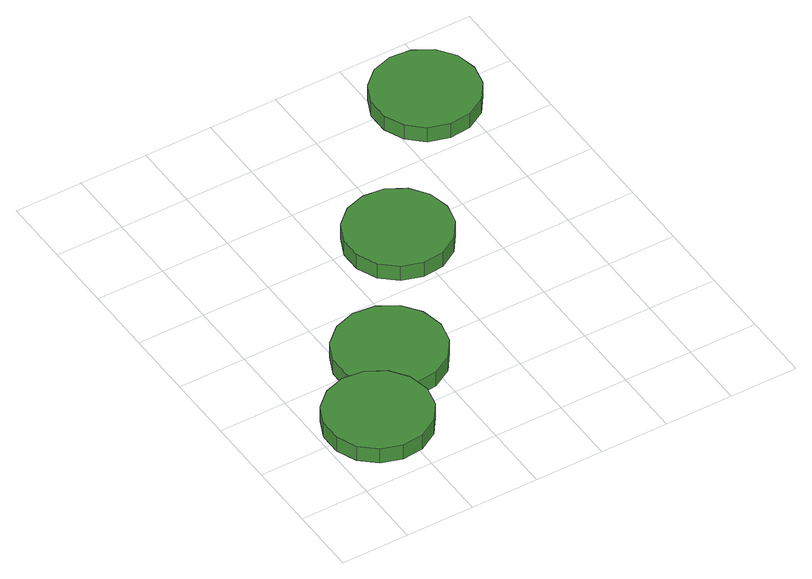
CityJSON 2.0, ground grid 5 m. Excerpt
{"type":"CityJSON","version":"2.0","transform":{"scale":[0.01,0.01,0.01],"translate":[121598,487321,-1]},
"CityObjects":{
"tree1":{"type":"SolitaryVegetationObject","attributes":{"function":"something"},"geometry":[{"type":"MultiSurface","lod":"1","boundaries":[[[0,1,2,3,4,5,6,7,8,9,10,11,12,13,14]],[[15,16,17,18,19,20,21,22,23,24,25,26,27,28,29]],[[0,29,28,1]],[[1,28,27,2]],[[2,27,26,3]],[[3,26,25,4]],[[4,25,24,5]],[[5,24,23,6]],[[6,23,22,7]],[[7,22,21,8]],[[8,21,20,9]],[[9,20,19,10]],[[10,19,18,11]],[[11,18,17,12]],[[12,17,16,13]],[[13,16,15,14]],[[14,15,29,0]]]}]},
"tree2":{"type":"SolitaryVegetationObject","attributes":{"function":"something"},"geometry":[{"type":"MultiSurface","lod":"1","boundaries":[[[30,31,32,33,34,35,36,37,38,39,40,41,42,43,44]],[[45,46,47,48,49,50,51,52,53,54,55,56,57,58,59]],[[30,59,58,31]],[[31,58,57,32]],[[32,57,56,33]],[[33,56,55,34]],[[34,55,54,35]],[[35,54,53,36]],[[36,53,52,37]],[[37,52,51,38]],[[38,51,50,39]],[[39,50,49,40]],[[40,49,48,41]],[[41,48,47,42]],[[42,47,46,43]],[[43,46,45,44]],[[44,45,59,30]]]}]},
"tree3":{"type":"SolitaryVegetationObject","attributes":{"function":"something"},"geometry":[{"type":"MultiSurface","lod":"1","boundaries":[[[60,61,62,63,64,65,66,67,68,69,70,71,72,73,74]],[[75,76,77,78,79,80,81,82,83,84,85,86,87,88,89]],[[60,89,88,61]],[[61,88,87,62]],[[62,87,86,63]],[[63,86,85,64]],[[64,85,84,65]],[[65,84,83,66]],[[66,83,82,67]],[[67,82,81,68]],[[68,81,80,69]],[[69,80,79,70]],[[70,79,78,71]],[[71,78,77,72]],[[72,77,76,73]],[[73,76,75,74]],[[74,75,89,60]]]}]},
"tree4":{"type":"SolitaryVegetationObject","attributes":{"function":"something"},"geometry":[{"type":"MultiSurface","lod":"1","boundaries":[[[90,91,92,93,94,95,96,97,98,99,100,101,102,103,104]],[[105,106,107,108,109,110,111,112,113,114,115,116,117,118,119]],[[90,119,118,91]],[[91,118,117,92]],[[92,117,116,93]],[[93,116,115,94]],[[94,115,114,95]],[[95,114,113,96]],[[96,113,112,97]],[[97,112,111,98]],[[98,111,110,99]],[[99,110,109,100]],[[100,109,108,101]],[[101,108,107,102]],[[102,107,106,103]],[[103,106,105,104]],[[104,105,119,90]]]}]}
},
"vertices":[
[751,454,254],[718,609,254],[626,736,254],[489,815,254],[332,832,254],[182,783,254],[65,678,254],[1,533,254],[1,376,254],[65,231,254],[182,126,254],[332,77,254],[489,94,254],[626,173,254],[718,300,254],[718,300,129],[626,173,129],[489,94,129],[332,77,129],[182,126,129],[65,231,129],[1,376,129],[1,533,129],[65,678,129],[182,783,129],[332,832,129],[489,815,129],[626,736,129],[718,609,129],[751,454,129],
[1165,941,242],[1131,1102,242],[1034,1235,242],[892,1317,242],[729,1334,242],[573,1283,242],[451,1173,242],[384,1023,242],[384,859,242],[451,709,242],[573,599,242],[729,549,242],[892,566,242],[1034,648,242],[1131,781,242],[1131,781,117],[1034,648,117],[892,566,117],[729,549,117],[573,599,117],[451,709,117],[384,859,117],[384,1023,117],[451,1173,117],[573,1283,117],[729,1334,117],[892,1317,117],[1034,1235,117],[1131,1102,117],[1165,941,117],
[1830,1916,198],[1797,2070,198],[1705,2198,198],[1568,2277,198],[1411,2293,198],[1261,2245,198],[1144,2139,198],[1080,1995,198],[1080,1837,198],[1144,1693,198],[1261,1587,198],[1411,1539,198],[1568,1555,198],[1705,1634,198],[1797,1762,198],[1797,1762,73],[1705,1634,73],[1568,1555,73],[1411,1539,73],[1261,1587,73],[1144,1693,73],[1080,1837,73],[1080,1995,73],[1144,2139,73],[1261,2245,73],[1411,2293,73],[1568,2277,73],[1705,2198,73],[1797,2070,73],[1830,1916,73],
[2695,2956,191],[2663,3110,191],[2570,3238,191],[2433,3317,191],[2276,3333,191],[2126,3285,191],[2009,3179,191],[1945,3035,191],[1945,2877,191],[2009,2733,191],[2126,2627,191],[2276,2579,191],[2433,2595,191],[2570,2674,191],[2663,2802,191],[2663,2802,66],[2570,2674,66],[2433,2595,66],[2276,2579,66],[2126,2627,66],[2009,2733,66],[1945,2877,66],[1945,3035,66],[2009,3179,66],[2126,3285,66],[2276,3333,66],[2433,3317,66],[2570,3238,66],[2663,3110,66],[2695,2956,66]
]}
